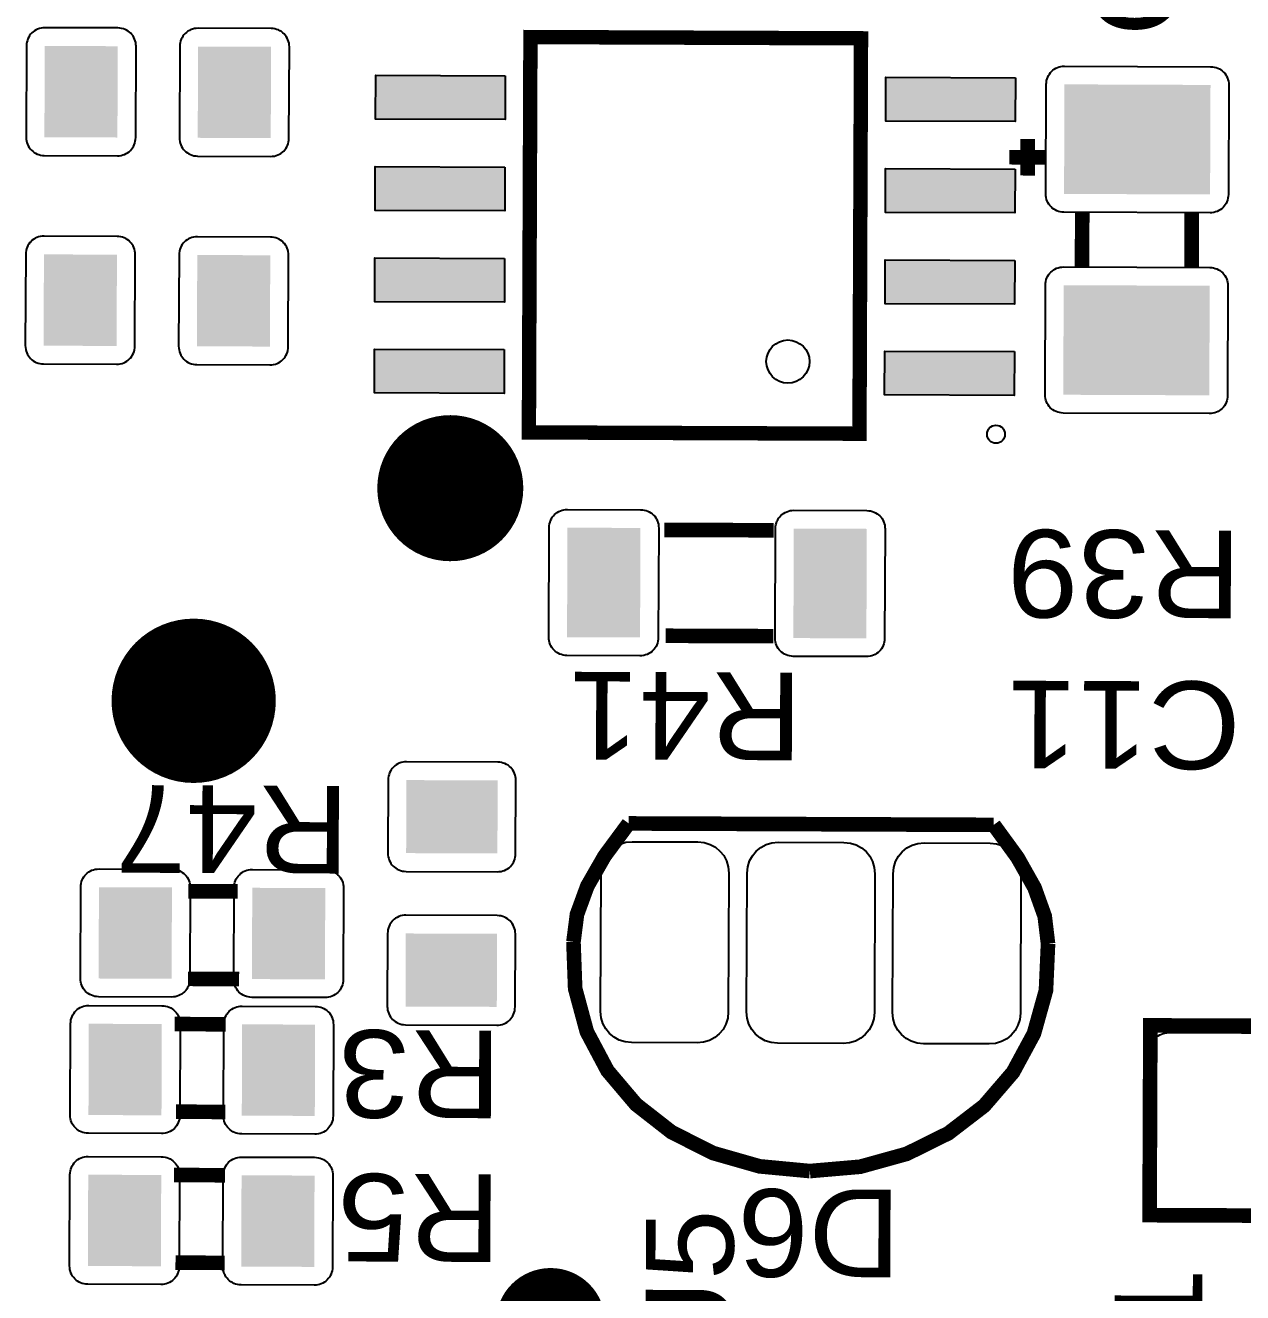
# Model space of a CAD drawing. Header units: millimetres. Extents: x 2766.7 to 2787.4, y 1526.7 to 1542.9.
# Drawn here: x 2773.022 to 2773.923, y 1531.857 to 1532.794 of the extents above; entities that cross this region are included whole.
import ezdxf

# ---------------------------------------------------------------- set-up
doc = ezdxf.new("R2010")
doc.units = ezdxf.units.MM
doc.styles.get("Standard").update_dxf_attribs({"font": 'arial.ttf'})

# ---------------------------------------------------------------- blocks, each defined once
blk = doc.blocks.new('RPAD')
blk.add_trace([(-0.5, -0.5), (-0.5, 0.5), (0.5, -0.5), (0.5, 0.5)])
blk = doc.blocks.new('EPAD')
at = {"const_width": 0.5}
blk.add_lwpolyline([(-0.25, 0, 1), (0.25, 0, 1)], format="xyb", close=True, dxfattribs=at)
blk = doc.blocks.new('tarjeta AUT')
for points in [[(1.91487, -2.17454), (1.91487, -2.21454), (1.91492, -2.21558), (1.91507, -2.21658), (1.91531, -2.21755), (1.91564, -2.21848), (1.91605, -2.21935), (1.91655, -2.22018), (1.91712, -2.22094), (1.91776, -2.22165), (1.91847, -2.22229), (1.91923, -2.22286), (1.92006, -2.22335), (1.92093, -2.22377), (1.92186, -2.2241), (1.92282, -2.22434), (1.92383, -2.22449), (1.92487, -2.22454), (1.97487, -2.22454), (1.97591, -2.22449), (1.97691, -2.22434), (1.97788, -2.2241), (1.9788, -2.22377), (1.97968, -2.22335), (1.9805, -2.22286), (1.98127, -2.22229), (1.98198, -2.22165), (1.98262, -2.22094), (1.98319, -2.22018), (1.98368, -2.21935), (1.9841, -2.21848), (1.98443, -2.21755), (1.98467, -2.21658), (1.98482, -2.21558), (1.98487, -2.21454), (1.98487, -2.17454), (1.98482, -2.1735), (1.98467, -2.1725), (1.98443, -2.17153), (1.9841, -2.1706), (1.98368, -2.16973), (1.98319, -2.1689), (1.98262, -2.16814), (1.98198, -2.16743), (1.98127, -2.16679), (1.9805, -2.16622), (1.97968, -2.16573), (1.9788, -2.16531), (1.97788, -2.16498), (1.97691, -2.16474), (1.97591, -2.16459), (1.97487, -2.16454), (1.92487, -2.16454), (1.92383, -2.16459), (1.92282, -2.16474), (1.92186, -2.16498), (1.92093, -2.16531), (1.92006, -2.16573), (1.91923, -2.16622), (1.91847, -2.16679), (1.91776, -2.16743), (1.91712, -2.16814), (1.91655, -2.1689), (1.91605, -2.16973), (1.91564, -2.1706), (1.91531, -2.17153), (1.91507, -2.1725), (1.91492, -2.1735), (1.91487, -2.17454)], [(2.02904, -2.17454), (2.02904, -2.21454), (2.02909, -2.21558), (2.02924, -2.21658), (2.02948, -2.21755), (2.02981, -2.21848), (2.03023, -2.21935), (2.03072, -2.22018), (2.03129, -2.22094), (2.03193, -2.22165), (2.03264, -2.22229), (2.03341, -2.22286), (2.03423, -2.22335), (2.03511, -2.22377), (2.03603, -2.2241), (2.037, -2.22434), (2.038, -2.22449), (2.03904, -2.22454), (2.08904, -2.22454), (2.09008, -2.22449), (2.09109, -2.22434), (2.09205, -2.2241), (2.09298, -2.22377), (2.09385, -2.22335), (2.09468, -2.22286), (2.09544, -2.22229), (2.09615, -2.22165), (2.09679, -2.22094), (2.09736, -2.22018), (2.09786, -2.21935), (2.09827, -2.21848), (2.0986, -2.21755), (2.09884, -2.21658), (2.09899, -2.21558), (2.09904, -2.21454), (2.09904, -2.17454), (2.09899, -2.1735), (2.09884, -2.1725), (2.0986, -2.17153), (2.09827, -2.1706), (2.09786, -2.16973), (2.09736, -2.1689), (2.09679, -2.16814), (2.09615, -2.16743), (2.09544, -2.16679), (2.09468, -2.16622), (2.09385, -2.16573), (2.09298, -2.16531), (2.09205, -2.16498), (2.09109, -2.16474), (2.09008, -2.16459), (2.08904, -2.16454), (2.03904, -2.16454), (2.038, -2.16459), (2.037, -2.16474), (2.03603, -2.16498), (2.03511, -2.16531), (2.03423, -2.16573), (2.03341, -2.16622), (2.03264, -2.16679), (2.03193, -2.16743), (2.03129, -2.16814), (2.03072, -2.1689), (2.03023, -2.16973), (2.02981, -2.1706), (2.02948, -2.17153), (2.02924, -2.1725), (2.02909, -2.1735), (2.02904, -2.17454)], [(1.41093, -2.24078), (1.41093, -2.20078), (1.41098, -2.19974), (1.41113, -2.19873), (1.41137, -2.19776), (1.4117, -2.19684), (1.41212, -2.19596), (1.41261, -2.19514), (1.41318, -2.19437), (1.41382, -2.19367), (1.41453, -2.19303), (1.4153, -2.19246), (1.41612, -2.19196), (1.417, -2.19155), (1.41792, -2.19122), (1.41889, -2.19097), (1.41989, -2.19083), (1.42093, -2.19078), (1.47093, -2.19078), (1.47197, -2.19083), (1.47298, -2.19097), (1.47394, -2.19122), (1.47487, -2.19155), (1.47574, -2.19196), (1.47657, -2.19246), (1.47733, -2.19303), (1.47804, -2.19367), (1.47868, -2.19437), (1.47925, -2.19514), (1.47975, -2.19596), (1.48016, -2.19684), (1.48049, -2.19776), (1.48073, -2.19873), (1.48088, -2.19974), (1.48093, -2.20078), (1.48093, -2.24078), (1.48088, -2.24182), (1.48073, -2.24282), (1.48049, -2.24379), (1.48016, -2.24471), (1.47975, -2.24559), (1.47925, -2.24641), (1.47868, -2.24718), (1.47804, -2.24789), (1.47733, -2.24853), (1.47657, -2.24909), (1.47574, -2.24959), (1.47487, -2.25), (1.47394, -2.25034), (1.47298, -2.25058), (1.47197, -2.25073), (1.47093, -2.25078), (1.42093, -2.25078), (1.41989, -2.25073), (1.41889, -2.25058), (1.41792, -2.25034), (1.417, -2.25), (1.41612, -2.24959), (1.4153, -2.24909), (1.41453, -2.24853), (1.41382, -2.24789), (1.41318, -2.24718), (1.41261, -2.24641), (1.41212, -2.24559), (1.4117, -2.24471), (1.41137, -2.24379), (1.41113, -2.24282), (1.41098, -2.24182), (1.41093, -2.24078)], [(1.49361, -2.24078), (1.49361, -2.20078), (1.49366, -2.19974), (1.49381, -2.19873), (1.49405, -2.19776), (1.49438, -2.19684), (1.49479, -2.19596), (1.49529, -2.19514), (1.49586, -2.19437), (1.4965, -2.19367), (1.49721, -2.19303), (1.49797, -2.19246), (1.4988, -2.19196), (1.49967, -2.19155), (1.5006, -2.19122), (1.50156, -2.19097), (1.50257, -2.19083), (1.50361, -2.19078), (1.55361, -2.19078), (1.55465, -2.19083), (1.55565, -2.19097), (1.55662, -2.19122), (1.55754, -2.19155), (1.55842, -2.19196), (1.55924, -2.19246), (1.56001, -2.19303), (1.56072, -2.19367), (1.56136, -2.19437), (1.56193, -2.19514), (1.56242, -2.19596), (1.56284, -2.19684), (1.56317, -2.19776), (1.56341, -2.19873), (1.56356, -2.19974), (1.56361, -2.20078), (1.56361, -2.24078), (1.56356, -2.24182), (1.56341, -2.24282), (1.56317, -2.24379), (1.56284, -2.24471), (1.56242, -2.24559), (1.56193, -2.24641), (1.56136, -2.24718), (1.56072, -2.24789), (1.56001, -2.24853), (1.55924, -2.24909), (1.55842, -2.24959), (1.55754, -2.25), (1.55662, -2.25034), (1.55565, -2.25058), (1.55465, -2.25073), (1.55361, -2.25078), (1.50361, -2.25078), (1.50257, -2.25073), (1.50156, -2.25058), (1.5006, -2.25034), (1.49967, -2.25), (1.4988, -2.24959), (1.49797, -2.24909), (1.49721, -2.24853), (1.4965, -2.24789), (1.49586, -2.24718), (1.49529, -2.24641), (1.49479, -2.24559), (1.49438, -2.24471), (1.49405, -2.24379), (1.49381, -2.24282), (1.49366, -2.24182), (1.49361, -2.24078)], [(1.63841, -2.20604), (1.63841, -2.24604), (1.63836, -2.24708), (1.63821, -2.24808), (1.63797, -2.24905), (1.63764, -2.24997), (1.63723, -2.25085), (1.63673, -2.25167), (1.63616, -2.25244), (1.63552, -2.25315), (1.63481, -2.25379), (1.63405, -2.25435), (1.63322, -2.25485), (1.63235, -2.25526), (1.63142, -2.25559), (1.63046, -2.25584), (1.62945, -2.25599), (1.62841, -2.25604), (1.57841, -2.25604), (1.57737, -2.25599), (1.57637, -2.25584), (1.5754, -2.25559), (1.57448, -2.25526), (1.5736, -2.25485), (1.57278, -2.25435), (1.57201, -2.25379), (1.5713, -2.25315), (1.57066, -2.25244), (1.57009, -2.25167), (1.5696, -2.25085), (1.56918, -2.24997), (1.56885, -2.24905), (1.56861, -2.24808), (1.56846, -2.24708), (1.56841, -2.24604), (1.56841, -2.20604), (1.56846, -2.205), (1.56861, -2.20399), (1.56885, -2.20302), (1.56918, -2.2021), (1.5696, -2.20122), (1.57009, -2.2004), (1.57066, -2.19963), (1.5713, -2.19893), (1.57201, -2.19829), (1.57278, -2.19772), (1.5736, -2.19722), (1.57448, -2.19681), (1.5754, -2.19648), (1.57637, -2.19623), (1.57737, -2.19609), (1.57841, -2.19604), (1.62841, -2.19604), (1.62945, -2.19609), (1.63046, -2.19623), (1.63142, -2.19648), (1.63235, -2.19681), (1.63322, -2.19722), (1.63405, -2.19772), (1.63481, -2.19829), (1.63552, -2.19893), (1.63616, -2.19963), (1.63673, -2.2004), (1.63723, -2.20122), (1.63764, -2.2021), (1.63797, -2.20302), (1.63821, -2.20399), (1.63836, -2.205), (1.63841, -2.20604)], [(1.91487, -2.25854), (1.91487, -2.29854), (1.91492, -2.29958), (1.91507, -2.30058), (1.91531, -2.30155), (1.91564, -2.30248), (1.91605, -2.30335), (1.91655, -2.30418), (1.91712, -2.30494), (1.91776, -2.30565), (1.91847, -2.30629), (1.91923, -2.30686), (1.92006, -2.30735), (1.92093, -2.30777), (1.92186, -2.3081), (1.92282, -2.30834), (1.92383, -2.30849), (1.92487, -2.30854), (1.97487, -2.30854), (1.97591, -2.30849), (1.97691, -2.30834), (1.97788, -2.3081), (1.9788, -2.30777), (1.97968, -2.30735), (1.9805, -2.30686), (1.98127, -2.30629), (1.98198, -2.30565), (1.98262, -2.30494), (1.98319, -2.30418), (1.98368, -2.30335), (1.9841, -2.30248), (1.98443, -2.30155), (1.98467, -2.30058), (1.98482, -2.29958), (1.98487, -2.29854), (1.98487, -2.25854), (1.98482, -2.2575), (1.98467, -2.2565), (1.98443, -2.25553), (1.9841, -2.2546), (1.98368, -2.25373), (1.98319, -2.2529), (1.98262, -2.25214), (1.98198, -2.25143), (1.98127, -2.25079), (1.9805, -2.25022), (1.97968, -2.24973), (1.9788, -2.24931), (1.97788, -2.24898), (1.97691, -2.24874), (1.97591, -2.24859), (1.97487, -2.24854), (1.92487, -2.24854), (1.92383, -2.24859), (1.92282, -2.24874), (1.92186, -2.24898), (1.92093, -2.24931), (1.92006, -2.24973), (1.91923, -2.25022), (1.91847, -2.25079), (1.91776, -2.25143), (1.91712, -2.25214), (1.91655, -2.2529), (1.91605, -2.25373), (1.91564, -2.2546), (1.91531, -2.25553), (1.91507, -2.2565), (1.91492, -2.2575), (1.91487, -2.25854)], [(2.02904, -2.25854), (2.02904, -2.29854), (2.02909, -2.29958), (2.02924, -2.30058), (2.02948, -2.30155), (2.02981, -2.30248), (2.03023, -2.30335), (2.03072, -2.30418), (2.03129, -2.30494), (2.03193, -2.30565), (2.03264, -2.30629), (2.03341, -2.30686), (2.03423, -2.30735), (2.03511, -2.30777), (2.03603, -2.3081), (2.037, -2.30834), (2.038, -2.30849), (2.03904, -2.30854), (2.08904, -2.30854), (2.09008, -2.30849), (2.09109, -2.30834), (2.09205, -2.3081), (2.09298, -2.30777), (2.09385, -2.30735), (2.09468, -2.30686), (2.09544, -2.30629), (2.09615, -2.30565), (2.09679, -2.30494), (2.09736, -2.30418), (2.09786, -2.30335), (2.09827, -2.30248), (2.0986, -2.30155), (2.09884, -2.30058), (2.09899, -2.29958), (2.09904, -2.29854), (2.09904, -2.25854), (2.09899, -2.2575), (2.09884, -2.2565), (2.0986, -2.25553), (2.09827, -2.2546), (2.09786, -2.25373), (2.09736, -2.2529), (2.09679, -2.25214), (2.09615, -2.25143), (2.09544, -2.25079), (2.09468, -2.25022), (2.09385, -2.24973), (2.09298, -2.24931), (2.09205, -2.24898), (2.09109, -2.24874), (2.09008, -2.24859), (2.08904, -2.24854), (2.03904, -2.24854), (2.038, -2.24859), (2.037, -2.24874), (2.03603, -2.24898), (2.03511, -2.24931), (2.03423, -2.24973), (2.03341, -2.25022), (2.03264, -2.25079), (2.03193, -2.25143), (2.03129, -2.25214), (2.03072, -2.2529), (2.03023, -2.25373), (2.02981, -2.2546), (2.02948, -2.25553), (2.02924, -2.2565), (2.02909, -2.2575), (2.02904, -2.25854)], [(1.41093, -2.32478), (1.41093, -2.28478), (1.41098, -2.28374), (1.41113, -2.28273), (1.41137, -2.28176), (1.4117, -2.28084), (1.41212, -2.27996), (1.41261, -2.27914), (1.41318, -2.27837), (1.41382, -2.27767), (1.41453, -2.27703), (1.4153, -2.27646), (1.41612, -2.27596), (1.417, -2.27555), (1.41792, -2.27522), (1.41889, -2.27497), (1.41989, -2.27483), (1.42093, -2.27478), (1.47093, -2.27478), (1.47197, -2.27483), (1.47298, -2.27497), (1.47394, -2.27522), (1.47487, -2.27555), (1.47574, -2.27596), (1.47657, -2.27646), (1.47733, -2.27703), (1.47804, -2.27767), (1.47868, -2.27837), (1.47925, -2.27914), (1.47975, -2.27996), (1.48016, -2.28084), (1.48049, -2.28176), (1.48073, -2.28273), (1.48088, -2.28374), (1.48093, -2.28478), (1.48093, -2.32478), (1.48088, -2.32582), (1.48073, -2.32682), (1.48049, -2.32779), (1.48016, -2.32871), (1.47975, -2.32959), (1.47925, -2.33041), (1.47868, -2.33118), (1.47804, -2.33189), (1.47733, -2.33253), (1.47657, -2.33309), (1.47574, -2.33359), (1.47487, -2.334), (1.47394, -2.33434), (1.47298, -2.33458), (1.47197, -2.33473), (1.47093, -2.33478), (1.42093, -2.33478), (1.41989, -2.33473), (1.41889, -2.33458), (1.41792, -2.33434), (1.417, -2.334), (1.41612, -2.33359), (1.4153, -2.33309), (1.41453, -2.33253), (1.41382, -2.33189), (1.41318, -2.33118), (1.41261, -2.33041), (1.41212, -2.32959), (1.4117, -2.32871), (1.41137, -2.32779), (1.41113, -2.32682), (1.41098, -2.32582), (1.41093, -2.32478)], [(1.49361, -2.32478), (1.49361, -2.28478), (1.49366, -2.28374), (1.49381, -2.28273), (1.49405, -2.28176), (1.49438, -2.28084), (1.49479, -2.27996), (1.49529, -2.27914), (1.49586, -2.27837), (1.4965, -2.27767), (1.49721, -2.27703), (1.49797, -2.27646), (1.4988, -2.27596), (1.49967, -2.27555), (1.5006, -2.27522), (1.50156, -2.27497), (1.50257, -2.27483), (1.50361, -2.27478), (1.55361, -2.27478), (1.55465, -2.27483), (1.55565, -2.27497), (1.55662, -2.27522), (1.55754, -2.27555), (1.55842, -2.27596), (1.55924, -2.27646), (1.56001, -2.27703), (1.56072, -2.27767), (1.56136, -2.27837), (1.56193, -2.27914), (1.56242, -2.27996), (1.56284, -2.28084), (1.56317, -2.28176), (1.56341, -2.28273), (1.56356, -2.28374), (1.56361, -2.28478), (1.56361, -2.32478), (1.56356, -2.32582), (1.56341, -2.32682), (1.56317, -2.32779), (1.56284, -2.32871), (1.56242, -2.32959), (1.56193, -2.33041), (1.56136, -2.33118), (1.56072, -2.33189), (1.56001, -2.33253), (1.55924, -2.33309), (1.55842, -2.33359), (1.55754, -2.334), (1.55662, -2.33434), (1.55565, -2.33458), (1.55465, -2.33473), (1.55361, -2.33478), (1.50361, -2.33478), (1.50257, -2.33473), (1.50156, -2.33458), (1.5006, -2.33434), (1.49967, -2.334), (1.4988, -2.33359), (1.49797, -2.33309), (1.49721, -2.33253), (1.4965, -2.33189), (1.49586, -2.33118), (1.49529, -2.33041), (1.49479, -2.32959), (1.49438, -2.32871), (1.49405, -2.32779), (1.49381, -2.32682), (1.49366, -2.32582), (1.49361, -2.32478)], [(1.63841, -2.29004), (1.63841, -2.33004), (1.63836, -2.33108), (1.63821, -2.33208), (1.63797, -2.33305), (1.63764, -2.33397), (1.63723, -2.33485), (1.63673, -2.33567), (1.63616, -2.33644), (1.63552, -2.33715), (1.63481, -2.33779), (1.63405, -2.33835), (1.63322, -2.33885), (1.63235, -2.33926), (1.63142, -2.33959), (1.63046, -2.33984), (1.62945, -2.33999), (1.62841, -2.34004), (1.57841, -2.34004), (1.57737, -2.33999), (1.57637, -2.33984), (1.5754, -2.33959), (1.57448, -2.33926), (1.5736, -2.33885), (1.57278, -2.33835), (1.57201, -2.33779), (1.5713, -2.33715), (1.57066, -2.33644), (1.57009, -2.33567), (1.5696, -2.33485), (1.56918, -2.33397), (1.56885, -2.33305), (1.56861, -2.33208), (1.56846, -2.33108), (1.56841, -2.33004), (1.56841, -2.29004), (1.56846, -2.289), (1.56861, -2.28799), (1.56885, -2.28702), (1.56918, -2.2861), (1.5696, -2.28522), (1.57009, -2.2844), (1.57066, -2.28363), (1.5713, -2.28293), (1.57201, -2.28229), (1.57278, -2.28172), (1.5736, -2.28122), (1.57448, -2.28081), (1.5754, -2.28048), (1.57637, -2.28023), (1.57737, -2.28009), (1.57841, -2.28004), (1.62841, -2.28004), (1.62945, -2.28009), (1.63046, -2.28023), (1.63142, -2.28048), (1.63235, -2.28081), (1.63322, -2.28122), (1.63405, -2.28172), (1.63481, -2.28229), (1.63552, -2.28293), (1.63616, -2.28363), (1.63673, -2.2844), (1.63723, -2.28522), (1.63764, -2.2861), (1.63797, -2.28702), (1.63821, -2.28799), (1.63836, -2.289), (1.63841, -2.29004)], [(1.92368, -2.42689), (1.89968, -2.42689), (1.89968, -2.35589), (1.92368, -2.35589), (1.92368, -2.42689)], [(1.97368, -2.42689), (1.94968, -2.42689), (1.94968, -2.35589), (1.97368, -2.35589), (1.97368, -2.42689)], [(2.02368, -2.42689), (1.99968, -2.42689), (1.99968, -2.35589), (2.02368, -2.35589), (2.02368, -2.42689)], [(2.07368, -2.42689), (2.04968, -2.42689), (2.04968, -2.35589), (2.07368, -2.35589), (2.07368, -2.42689)], [(1.60373, -2.36426), (1.56373, -2.36426), (1.56269, -2.36431), (1.56168, -2.36446), (1.56072, -2.36471), (1.55979, -2.36504), (1.55891, -2.36545), (1.55809, -2.36595), (1.55732, -2.36651), (1.55662, -2.36715), (1.55598, -2.36786), (1.55541, -2.36863), (1.55491, -2.36945), (1.5545, -2.37033), (1.55417, -2.37125), (1.55393, -2.37222), (1.55378, -2.37322), (1.55373, -2.37426), (1.55373, -2.42426), (1.55378, -2.4253), (1.55393, -2.42631), (1.55417, -2.42728), (1.5545, -2.4282), (1.55491, -2.42908), (1.55541, -2.4299), (1.55598, -2.43067), (1.55662, -2.43137), (1.55732, -2.43201), (1.55809, -2.43258), (1.55891, -2.43308), (1.55979, -2.43349), (1.56072, -2.43382), (1.56168, -2.43407), (1.56269, -2.43421), (1.56373, -2.43426), (1.60373, -2.43426), (1.60477, -2.43421), (1.60577, -2.43407), (1.60674, -2.43382), (1.60766, -2.43349), (1.60854, -2.43308), (1.60936, -2.43258), (1.61013, -2.43201), (1.61084, -2.43137), (1.61148, -2.43067), (1.61205, -2.4299), (1.61254, -2.42908), (1.61296, -2.4282), (1.61329, -2.42728), (1.61353, -2.42631), (1.61368, -2.4253), (1.61373, -2.42426), (1.61373, -2.37426), (1.61368, -2.37322), (1.61353, -2.37222), (1.61329, -2.37125), (1.61296, -2.37033), (1.61254, -2.36945), (1.61205, -2.36863), (1.61148, -2.36786), (1.61084, -2.36715), (1.61013, -2.36651), (1.60936, -2.36595), (1.60854, -2.36545), (1.60766, -2.36504), (1.60674, -2.36471), (1.60577, -2.36446), (1.60477, -2.36431), (1.60373, -2.36426)], [(1.68773, -2.36426), (1.64773, -2.36426), (1.64669, -2.36431), (1.64568, -2.36446), (1.64472, -2.36471), (1.64379, -2.36504), (1.64291, -2.36545), (1.64209, -2.36595), (1.64132, -2.36651), (1.64062, -2.36715), (1.63998, -2.36786), (1.63941, -2.36863), (1.63891, -2.36945), (1.6385, -2.37033), (1.63817, -2.37125), (1.63793, -2.37222), (1.63778, -2.37322), (1.63773, -2.37426), (1.63773, -2.42426), (1.63778, -2.4253), (1.63793, -2.42631), (1.63817, -2.42728), (1.6385, -2.4282), (1.63891, -2.42908), (1.63941, -2.4299), (1.63998, -2.43067), (1.64062, -2.43137), (1.64132, -2.43201), (1.64209, -2.43258), (1.64291, -2.43308), (1.64379, -2.43349), (1.64472, -2.43382), (1.64568, -2.43407), (1.64669, -2.43421), (1.64773, -2.43426), (1.68773, -2.43426), (1.68877, -2.43421), (1.68977, -2.43407), (1.69074, -2.43382), (1.69166, -2.43349), (1.69254, -2.43308), (1.69336, -2.43258), (1.69413, -2.43201), (1.69484, -2.43137), (1.69548, -2.43067), (1.69605, -2.4299), (1.69654, -2.42908), (1.69696, -2.4282), (1.69729, -2.42728), (1.69753, -2.42631), (1.69768, -2.4253), (1.69773, -2.42426), (1.69773, -2.37426), (1.69768, -2.37322), (1.69753, -2.37222), (1.69729, -2.37125), (1.69696, -2.37033), (1.69654, -2.36945), (1.69605, -2.36863), (1.69548, -2.36786), (1.69484, -2.36715), (1.69413, -2.36651), (1.69336, -2.36595), (1.69254, -2.36545), (1.69166, -2.36504), (1.69074, -2.36471), (1.68977, -2.36446), (1.68877, -2.36431), (1.68773, -2.36426)], [(1.83633, -2.46194), (1.83633, -2.50194), (1.83627, -2.50298), (1.83613, -2.50399), (1.83588, -2.50495), (1.83555, -2.50588), (1.83514, -2.50675), (1.83464, -2.50758), (1.83407, -2.50834), (1.83343, -2.50905), (1.83273, -2.50969), (1.83196, -2.51026), (1.83114, -2.51075), (1.83026, -2.51117), (1.82934, -2.5115), (1.82837, -2.51174), (1.82736, -2.51189), (1.82633, -2.51194), (1.76633, -2.51194), (1.76529, -2.51189), (1.76428, -2.51174), (1.76331, -2.5115), (1.76239, -2.51117), (1.76151, -2.51075), (1.76069, -2.51026), (1.75992, -2.50969), (1.75922, -2.50905), (1.75858, -2.50834), (1.75801, -2.50758), (1.75751, -2.50675), (1.7571, -2.50588), (1.75677, -2.50495), (1.75652, -2.50399), (1.75638, -2.50298), (1.75633, -2.50194), (1.75633, -2.46194), (1.75638, -2.4609), (1.75652, -2.4599), (1.75677, -2.45893), (1.7571, -2.45801), (1.75751, -2.45713), (1.75801, -2.45631), (1.75858, -2.45554), (1.75922, -2.45483), (1.75992, -2.45419), (1.76069, -2.45362), (1.76151, -2.45313), (1.76239, -2.45271), (1.76331, -2.45238), (1.76428, -2.45214), (1.76529, -2.45199), (1.76633, -2.45194), (1.82633, -2.45194), (1.82736, -2.45199), (1.82837, -2.45214), (1.82934, -2.45238), (1.83026, -2.45271), (1.83114, -2.45313), (1.83196, -2.45362), (1.83273, -2.45419), (1.83343, -2.45483), (1.83407, -2.45554), (1.83464, -2.45631), (1.83514, -2.45713), (1.83555, -2.45801), (1.83588, -2.45893), (1.83613, -2.4599), (1.83627, -2.4609), (1.83633, -2.46194)], [(1.54447, -2.53411), (1.54447, -2.49811), (1.54481, -2.49464), (1.54579, -2.49142), (1.54733, -2.48853), (1.54939, -2.48603), (1.55189, -2.48397), (1.55478, -2.48243), (1.558, -2.48145), (1.56147, -2.48111), (1.63747, -2.48111), (1.64095, -2.48145), (1.64416, -2.48243), (1.64706, -2.48397), (1.64956, -2.48603), (1.65162, -2.48853), (1.65316, -2.49142), (1.65414, -2.49464), (1.65447, -2.49811), (1.65447, -2.53411), (1.65414, -2.53759), (1.65316, -2.5408), (1.65162, -2.5437), (1.64956, -2.5462), (1.64706, -2.54826), (1.64416, -2.5498), (1.64095, -2.55078), (1.63747, -2.55111), (1.56147, -2.55111), (1.558, -2.55078), (1.55478, -2.5498), (1.55189, -2.54826), (1.54939, -2.5462), (1.54733, -2.5437), (1.54579, -2.5408), (1.54481, -2.53759), (1.54447, -2.53411)], [(1.54447, -2.61411), (1.54447, -2.57811), (1.54481, -2.57464), (1.54579, -2.57142), (1.54733, -2.56853), (1.54939, -2.56603), (1.55189, -2.56397), (1.55478, -2.56243), (1.558, -2.56145), (1.56147, -2.56111), (1.63747, -2.56111), (1.64095, -2.56145), (1.64416, -2.56243), (1.64706, -2.56397), (1.64956, -2.56603), (1.65162, -2.56853), (1.65316, -2.57142), (1.65414, -2.57464), (1.65447, -2.57811), (1.65447, -2.61411), (1.65414, -2.61759), (1.65316, -2.6208), (1.65162, -2.6237), (1.64956, -2.6262), (1.64706, -2.62826), (1.64416, -2.6298), (1.64095, -2.63078), (1.63747, -2.63111), (1.56147, -2.63111), (1.558, -2.63078), (1.55478, -2.6298), (1.55189, -2.62826), (1.54939, -2.6262), (1.54733, -2.6237), (1.54579, -2.6208), (1.54481, -2.61759), (1.54447, -2.61411)], [(1.83633, -2.58594), (1.83633, -2.62594), (1.83627, -2.62698), (1.83613, -2.62799), (1.83588, -2.62895), (1.83555, -2.62988), (1.83514, -2.63075), (1.83464, -2.63158), (1.83407, -2.63234), (1.83343, -2.63305), (1.83273, -2.63369), (1.83196, -2.63426), (1.83114, -2.63475), (1.83026, -2.63517), (1.82934, -2.6355), (1.82837, -2.63574), (1.82736, -2.63589), (1.82633, -2.63594), (1.76633, -2.63594), (1.76529, -2.63589), (1.76428, -2.63574), (1.76331, -2.6355), (1.76239, -2.63517), (1.76151, -2.63475), (1.76069, -2.63426), (1.75992, -2.63369), (1.75922, -2.63305), (1.75858, -2.63234), (1.75801, -2.63158), (1.75751, -2.63075), (1.7571, -2.62988), (1.75677, -2.62895), (1.75652, -2.62799), (1.75638, -2.62698), (1.75633, -2.62594), (1.75633, -2.58594), (1.75638, -2.5849), (1.75652, -2.5839), (1.75677, -2.58293), (1.7571, -2.58201), (1.75751, -2.58113), (1.75801, -2.58031), (1.75858, -2.57954), (1.75922, -2.57883), (1.75992, -2.57819), (1.76069, -2.57762), (1.76151, -2.57713), (1.76239, -2.57671), (1.76331, -2.57638), (1.76428, -2.57614), (1.76529, -2.57599), (1.76633, -2.57594), (1.82633, -2.57594), (1.82736, -2.57599), (1.82837, -2.57614), (1.82934, -2.57638), (1.83026, -2.57671), (1.83114, -2.57713), (1.83196, -2.57762), (1.83273, -2.57819), (1.83343, -2.57883), (1.83407, -2.57954), (1.83464, -2.58031), (1.83514, -2.58113), (1.83555, -2.58201), (1.83588, -2.58293), (1.83613, -2.5839), (1.83627, -2.5849), (1.83633, -2.58594)], [(1.92368, -2.70642), (1.89968, -2.70642), (1.89968, -2.63542), (1.92368, -2.63542), (1.92368, -2.70642)], [(1.97368, -2.70642), (1.94968, -2.70642), (1.94968, -2.63542), (1.97368, -2.63542), (1.97368, -2.70642)], [(2.02368, -2.70642), (1.99968, -2.70642), (1.99968, -2.63542), (2.02368, -2.63542), (2.02368, -2.70642)], [(2.07368, -2.70642), (2.04968, -2.70642), (2.04968, -2.63542), (2.07368, -2.63542), (2.07368, -2.70642)], [(1.54447, -2.69411), (1.54447, -2.65811), (1.54481, -2.65464), (1.54579, -2.65142), (1.54733, -2.64853), (1.54939, -2.64603), (1.55189, -2.64397), (1.55478, -2.64243), (1.558, -2.64145), (1.56147, -2.64111), (1.63747, -2.64111), (1.64095, -2.64145), (1.64416, -2.64243), (1.64706, -2.64397), (1.64956, -2.64603), (1.65162, -2.64853), (1.65316, -2.65142), (1.65414, -2.65464), (1.65447, -2.65811), (1.65447, -2.69411), (1.65414, -2.69759), (1.65316, -2.7008), (1.65162, -2.7037), (1.64956, -2.7062), (1.64706, -2.70826), (1.64416, -2.7098), (1.64095, -2.71078), (1.63747, -2.71111), (1.56147, -2.71111), (1.558, -2.71078), (1.55478, -2.7098), (1.55189, -2.70826), (1.54939, -2.7062), (1.54733, -2.7037), (1.54579, -2.7008), (1.54481, -2.69759), (1.54447, -2.69411)], [(1.90018, -2.72328), (1.96018, -2.72328), (1.96122, -2.72333), (1.96223, -2.72348), (1.96319, -2.72372), (1.96412, -2.72405), (1.965, -2.72447), (1.96582, -2.72496), (1.96659, -2.72553), (1.96729, -2.72617), (1.96793, -2.72688), (1.9685, -2.72764), (1.969, -2.72847), (1.96941, -2.72934), (1.96974, -2.73027), (1.96998, -2.73124), (1.97013, -2.73224), (1.97018, -2.73328), (1.97018, -2.81328), (1.97013, -2.81432), (1.96998, -2.81532), (1.96974, -2.81629), (1.96941, -2.81722), (1.969, -2.81809), (1.9685, -2.81892), (1.96793, -2.81968), (1.96729, -2.82039), (1.96659, -2.82103), (1.96582, -2.8216), (1.965, -2.82209), (1.96412, -2.82251), (1.96319, -2.82284), (1.96223, -2.82308), (1.96122, -2.82323), (1.96018, -2.82328), (1.90018, -2.82328), (1.89914, -2.82323), (1.89814, -2.82308), (1.89717, -2.82284), (1.89625, -2.82251), (1.89537, -2.82209), (1.89455, -2.8216), (1.89378, -2.82103), (1.89307, -2.82039), (1.89243, -2.81968), (1.89186, -2.81892), (1.89137, -2.81809), (1.89096, -2.81722), (1.89062, -2.81629), (1.89038, -2.81532), (1.89023, -2.81432), (1.89018, -2.81328), (1.89018, -2.73328), (1.89023, -2.73224), (1.89038, -2.73124), (1.89062, -2.73027), (1.89096, -2.72934), (1.89137, -2.72847), (1.89186, -2.72764), (1.89243, -2.72688), (1.89307, -2.72617), (1.89378, -2.72553), (1.89455, -2.72496), (1.89537, -2.72447), (1.89625, -2.72405), (1.89717, -2.72372), (1.89814, -2.72348), (1.89914, -2.72333), (1.90018, -2.72328)], [(2.01018, -2.72328), (2.07018, -2.72328), (2.07122, -2.72333), (2.07223, -2.72348), (2.07319, -2.72372), (2.07412, -2.72405), (2.075, -2.72447), (2.07582, -2.72496), (2.07659, -2.72553), (2.07729, -2.72617), (2.07793, -2.72688), (2.0785, -2.72764), (2.079, -2.72847), (2.07941, -2.72934), (2.07974, -2.73027), (2.07998, -2.73124), (2.08013, -2.73224), (2.08018, -2.73328), (2.08018, -2.81328), (2.08013, -2.81432), (2.07998, -2.81532), (2.07974, -2.81629), (2.07941, -2.81722), (2.079, -2.81809), (2.0785, -2.81892), (2.07793, -2.81968), (2.07729, -2.82039), (2.07659, -2.82103), (2.07582, -2.8216), (2.075, -2.82209), (2.07412, -2.82251), (2.07319, -2.82284), (2.07223, -2.82308), (2.07122, -2.82323), (2.07018, -2.82328), (2.01018, -2.82328), (2.00914, -2.82323), (2.00814, -2.82308), (2.00717, -2.82284), (2.00625, -2.82251), (2.00537, -2.82209), (2.00455, -2.8216), (2.00378, -2.82103), (2.00307, -2.82039), (2.00243, -2.81968), (2.00186, -2.81892), (2.00137, -2.81809), (2.00096, -2.81722), (2.00062, -2.81629), (2.00038, -2.81532), (2.00023, -2.81432), (2.00018, -2.81328), (2.00018, -2.73328), (2.00023, -2.73224), (2.00038, -2.73124), (2.00062, -2.73027), (2.00096, -2.72934), (2.00137, -2.72847), (2.00186, -2.72764), (2.00243, -2.72688), (2.00307, -2.72617), (2.00378, -2.72553), (2.00455, -2.72496), (2.00537, -2.72447), (2.00625, -2.72405), (2.00717, -2.72372), (2.00814, -2.72348), (2.00914, -2.72333), (2.01018, -2.72328)]]:
    blk.add_lwpolyline(points, close=True)
for points, const_width in [([(1.42293, -2.27578), (1.42293, -2.24878)], 0.008), ([(1.42293, -2.27578), (1.42293, -2.24878)], 0.008), ([(1.42293, -2.27578), (1.42293, -2.24878)], 0.008), ([(1.47093, -2.27578), (1.47093, -2.24778)], 0.008), ([(1.47093, -2.27578), (1.47093, -2.24778)], 0.008), ([(1.47093, -2.27578), (1.47093, -2.24778)], 0.008), ([(1.50561, -2.27578), (1.50561, -2.24878)], 0.008), ([(1.50561, -2.27578), (1.50561, -2.24878)], 0.008), ([(1.50561, -2.27578), (1.50561, -2.24878)], 0.008), ([(1.55361, -2.27578), (1.55361, -2.24778)], 0.008), ([(1.55361, -2.27578), (1.55361, -2.24778)], 0.008), ([(1.55361, -2.27578), (1.55361, -2.24778)], 0.008), ([(1.57841, -2.25504), (1.57841, -2.28304)], 0.008), ([(1.57841, -2.25504), (1.57841, -2.28304)], 0.008), ([(1.57841, -2.25504), (1.57841, -2.28304)], 0.008), ([(1.62641, -2.25504), (1.62641, -2.28204)], 0.008), ([(1.62641, -2.25504), (1.62641, -2.28204)], 0.008), ([(1.62641, -2.25504), (1.62641, -2.28204)], 0.008), ([(2.09495, -2.62171), (2.09495, -2.4406), (1.87841, -2.4406), (1.87841, -2.62171), (2.09495, -2.62171)], 0.00787), ([(2.09495, -2.62171), (2.09495, -2.4406), (1.87841, -2.4406), (1.87841, -2.62171), (2.09495, -2.62171)], 0.00787), ([(2.09495, -2.62171), (2.09495, -2.4406), (1.87841, -2.4406), (1.87841, -2.62171), (2.09495, -2.62171)], 0.00787), ([(1.59947, -2.46611), (1.57392, -2.46715), (1.55028, -2.47364), (1.52903, -2.48503), (1.51061, -2.50076), (1.49549, -2.52029), (1.48412, -2.54306), (1.47696, -2.56852), (1.47447, -2.59611)], 0.008), ([(1.59947, -2.46611), (1.57392, -2.46715), (1.55028, -2.47364), (1.52903, -2.48503), (1.51061, -2.50076), (1.49549, -2.52029), (1.48412, -2.54306), (1.47696, -2.56852), (1.47447, -2.59611)], 0.008), ([(1.59947, -2.46611), (1.57392, -2.46715), (1.55028, -2.47364), (1.52903, -2.48503), (1.51061, -2.50076), (1.49549, -2.52029), (1.48412, -2.54306), (1.47696, -2.56852), (1.47447, -2.59611)], 0.008), ([(1.59947, -2.46611), (1.61455, -2.46799), (1.6301, -2.47361), (1.64658, -2.48299), (1.66447, -2.49611)], 0.008), ([(1.59947, -2.46611), (1.61455, -2.46799), (1.6301, -2.47361), (1.64658, -2.48299), (1.66447, -2.49611)], 0.008), ([(1.59947, -2.46611), (1.61455, -2.46799), (1.6301, -2.47361), (1.64658, -2.48299), (1.66447, -2.49611)], 0.008), ([(1.66447, -2.69611), (1.66447, -2.49611)], 0.008), ([(1.66447, -2.69611), (1.66447, -2.49611)], 0.008), ([(1.66447, -2.69611), (1.66447, -2.49611)], 0.008), ([(1.76733, -2.51594), (1.76733, -2.57494)], 0.008), ([(1.76733, -2.51594), (1.76733, -2.57494)], 0.008), ([(1.76733, -2.51594), (1.76733, -2.57494)], 0.008), ([(1.82533, -2.51494), (1.82533, -2.57494)], 0.008), ([(1.82533, -2.51494), (1.82533, -2.57494)], 0.008), ([(1.82533, -2.51494), (1.82533, -2.57494)], 0.008), ([(1.59947, -2.72611), (1.57392, -2.72508), (1.55028, -2.71859), (1.52903, -2.7072), (1.51061, -2.69147), (1.49549, -2.67194), (1.48412, -2.64917), (1.47696, -2.62371), (1.47447, -2.59611)], 0.008), ([(1.59947, -2.72611), (1.57392, -2.72508), (1.55028, -2.71859), (1.52903, -2.7072), (1.51061, -2.69147), (1.49549, -2.67194), (1.48412, -2.64917), (1.47696, -2.62371), (1.47447, -2.59611)], 0.008), ([(1.59947, -2.72611), (1.57392, -2.72508), (1.55028, -2.71859), (1.52903, -2.7072), (1.51061, -2.69147), (1.49549, -2.67194), (1.48412, -2.64917), (1.47696, -2.62371), (1.47447, -2.59611)], 0.008), ([(1.59947, -2.72611), (1.61455, -2.72424), (1.6301, -2.71861), (1.64658, -2.70924), (1.66447, -2.69611)], 0.008), ([(1.59947, -2.72611), (1.61455, -2.72424), (1.6301, -2.71861), (1.64658, -2.70924), (1.66447, -2.69611)], 0.008), ([(1.59947, -2.72611), (1.61455, -2.72424), (1.6301, -2.71861), (1.64658, -2.70924), (1.66447, -2.69611)], 0.008), ([(2.03018, -2.70328), (2.03018, -2.72328)], 0.008), ([(2.03018, -2.70328), (2.03018, -2.72328)], 0.008), ([(2.03018, -2.70328), (2.03018, -2.72328)], 0.008), ([(2.02018, -2.71328), (2.04018, -2.71328)], 0.008), ([(2.02018, -2.71328), (2.04018, -2.71328)], 0.008), ([(2.02018, -2.71328), (2.04018, -2.71328)], 0.008), ([(1.97018, -2.74328), (2.00018, -2.74328)], 0.008), ([(1.97018, -2.74328), (2.00018, -2.74328)], 0.008), ([(1.97018, -2.74328), (2.00018, -2.74328)], 0.008), ([(1.45105, -3.08234), (1.55499, -3.08234), (1.55499, -2.78234), (1.45105, -2.78234), (1.45105, -3.08234)], 0.008), ([(1.45105, -3.08234), (1.55499, -3.08234), (1.55499, -2.78234), (1.45105, -2.78234), (1.45105, -3.08234)], 0.008), ([(1.45105, -3.08234), (1.55499, -3.08234), (1.55499, -2.78234), (1.45105, -2.78234), (1.45105, -3.08234)], 0.008), ([(1.97018, -2.80328), (2.00018, -2.80328)], 0.008), ([(1.97018, -2.80328), (2.00018, -2.80328)], 0.008), ([(1.97018, -2.80328), (2.00018, -2.80328)], 0.008)]:
    blk.add_lwpolyline(points, dxfattribs=dict(const_width=const_width))
blk.add_lwpolyline([(1.45105, -2.87234), (1.45105, -2.79234), (1.4511, -2.7913), (1.45125, -2.79029), (1.45149, -2.78932), (1.45182, -2.7884), (1.45224, -2.78752), (1.45273, -2.7867), (1.4533, -2.78593), (1.45394, -2.78523), (1.45465, -2.78459), (1.45541, -2.78402), (1.45624, -2.78352), (1.45711, -2.78311), (1.45804, -2.78278), (1.45901, -2.78253), (1.46001, -2.78239), (1.46105, -2.78234), (1.54105, -2.78234), (1.54209, -2.78239), (1.54309, -2.78253), (1.54406, -2.78278), (1.54498, -2.78311), (1.54586, -2.78352), (1.54669, -2.78402), (1.54745, -2.78459), (1.54816, -2.78523), (1.5488, -2.78593), (1.54937, -2.7867), (1.54986, -2.78752), (1.55028, -2.7884), (1.55061, -2.78932), (1.55085, -2.79029), (1.551, -2.7913), (1.55105, -2.79234), (1.55105, -2.79234), (1.55105, -2.87234)])
for centre, radius in [((1.91778, -2.58234), 0.01181), ((1.91778, -2.58234), 0.01181), ((1.91778, -2.58234), 0.01181), ((1.87841, -2.69651), 0.00492), ((1.87841, -2.69651), 0.00492), ((1.87841, -2.69651), 0.00492)]:
    blk.add_circle(centre, radius)
for p, xscale, yscale, rotation in [((1.94987, -2.19454), 0.04, 0.05, 90), ((2.06404, -2.19454), 0.04, 0.05, 90), ((1.44593, -2.22078), 0.04, 0.05, 90), ((1.52861, -2.22078), 0.04, 0.05, 90), ((1.60341, -2.22604), 0.04, 0.05, 270), ((1.94987, -2.27854), 0.04, 0.05, 90), ((2.06404, -2.27854), 0.04, 0.05, 90), ((1.44593, -2.30478), 0.04, 0.05, 90), ((1.52861, -2.30478), 0.04, 0.05, 90), ((1.60341, -2.31004), 0.04, 0.05, 270), ((1.91168, -2.39139), 0.024, 0.071, 180), ((1.96168, -2.39139), 0.024, 0.071, 180), ((2.01168, -2.39139), 0.024, 0.071, 180), ((2.06168, -2.39139), 0.024, 0.071, 180), ((1.79633, -2.48194), 0.04, 0.06, 270), ((1.79633, -2.60594), 0.04, 0.06, 270), ((1.91168, -2.67092), 0.024, 0.071, 180), ((1.96168, -2.67092), 0.024, 0.071, 180), ((2.01168, -2.67092), 0.024, 0.071, 180), ((2.06168, -2.67092), 0.024, 0.071, 180)]:
    blk.add_blockref('RPAD', p, dxfattribs=dict(xscale=xscale, yscale=yscale, rotation=rotation))
for name, p, xscale, yscale in [('EPAD', (1.7307, -2.25753), 0.09, 0.09), ('EPAD', (1.8477, -2.39766), 0.08, 0.08), ('RPAD', (1.58373, -2.39926), 0.04, 0.05), ('RPAD', (1.66773, -2.39926), 0.04, 0.05), ('EPAD', (1.39081, -2.45438), 0.06, 0.06), ('RPAD', (1.93018, -2.77328), 0.06, 0.08), ('RPAD', (2.04018, -2.77328), 0.06, 0.08)]:
    blk.add_blockref(name, p, dxfattribs=dict(xscale=xscale, yscale=yscale))
at = {"width": 1.041667}
for s, p in [('R47', (1.68441, -2.34304)), ('R47', (1.68441, -2.34304)), ('R47', (1.68441, -2.34304)), ('R5', (1.47199, -2.42695)), ('R5', (1.47199, -2.42695)), ('R5', (1.47199, -2.42695)), ('R3', (1.55073, -2.42695)), ('R3', (1.55073, -2.42695)), ('R3', (1.55073, -2.42695)), ('R41', (1.7474, -2.59107)), ('R41', (1.7474, -2.59107)), ('R41', (1.7474, -2.59107)), ('D6', (1.46447, -2.64611)), ('D6', (1.46447, -2.64611)), ('D6', (1.46447, -2.64611)), ('C11', (1.74347, -2.83122)), ('C11', (1.74347, -2.83122)), ('C11', (1.74347, -2.83122)), ('R39', (1.82614, -2.83122)), ('R39', (1.82614, -2.83122)), ('R39', (1.82614, -2.83122))]:
    blk.add_text(s, height=0.048, rotation=90, dxfattribs=at).set_placement(p)
for s, p in [('U5', (1.36404, -2.55451)), ('U5', (1.36404, -2.55451)), ('U5', (1.36404, -2.55451)), ('C4', (2.0966, -2.79564)), ('C4', (2.0966, -2.79564)), ('C4', (2.0966, -2.79564)), ('C1', (1.33282, -2.81139)), ('C1', (1.33282, -2.81139)), ('C1', (1.33282, -2.81139))]:
    blk.add_text(s, height=0.048, dxfattribs=at).set_placement(p)

msp = doc.modelspace()

# ---------------------------------------------------------------- block references
at = {"xscale": 1.350124867074582, "yscale": 1.350124867074582, "zscale": 1.350124867074582, "rotation": 89.77504890590232}
msp.add_blockref('tarjeta AUT', (2770.0899, 1529.97016), dxfattribs=at)

doc.saveas('drawing.dxf')
